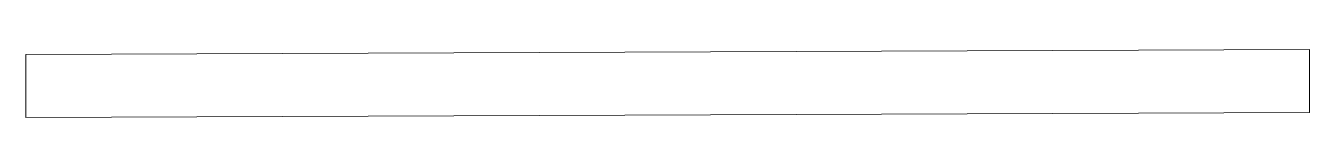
# Model space of a CAD drawing. Header units: inches. Extents: x 233.7 to 249, y -425.6 to -424.8.
import ezdxf

# ---------------------------------------------------------------- set-up
doc = ezdxf.new("R2010")
doc.units = ezdxf.units.IN
doc.header["$MEASUREMENT"] = 0
doc.layers.add('E301-Electrical-attic', color=7, linetype='Continuous', lineweight=9)

msp = doc.modelspace()

# ---------------------------------------------------------------- linework, layer by layer
at = {"layer": 'E301-Electrical-attic', "lineweight": 5}
for p, q in [((248.99, -424.76), (233.75, -424.819)), ((233.75, -424.819), (233.75, -425.569)), ((248.99, -424.76), (248.99, -425.51)), ((248.99, -425.51), (233.75, -425.569))]:
    msp.add_line(p, q, dxfattribs=at)

doc.saveas('drawing.dxf')
